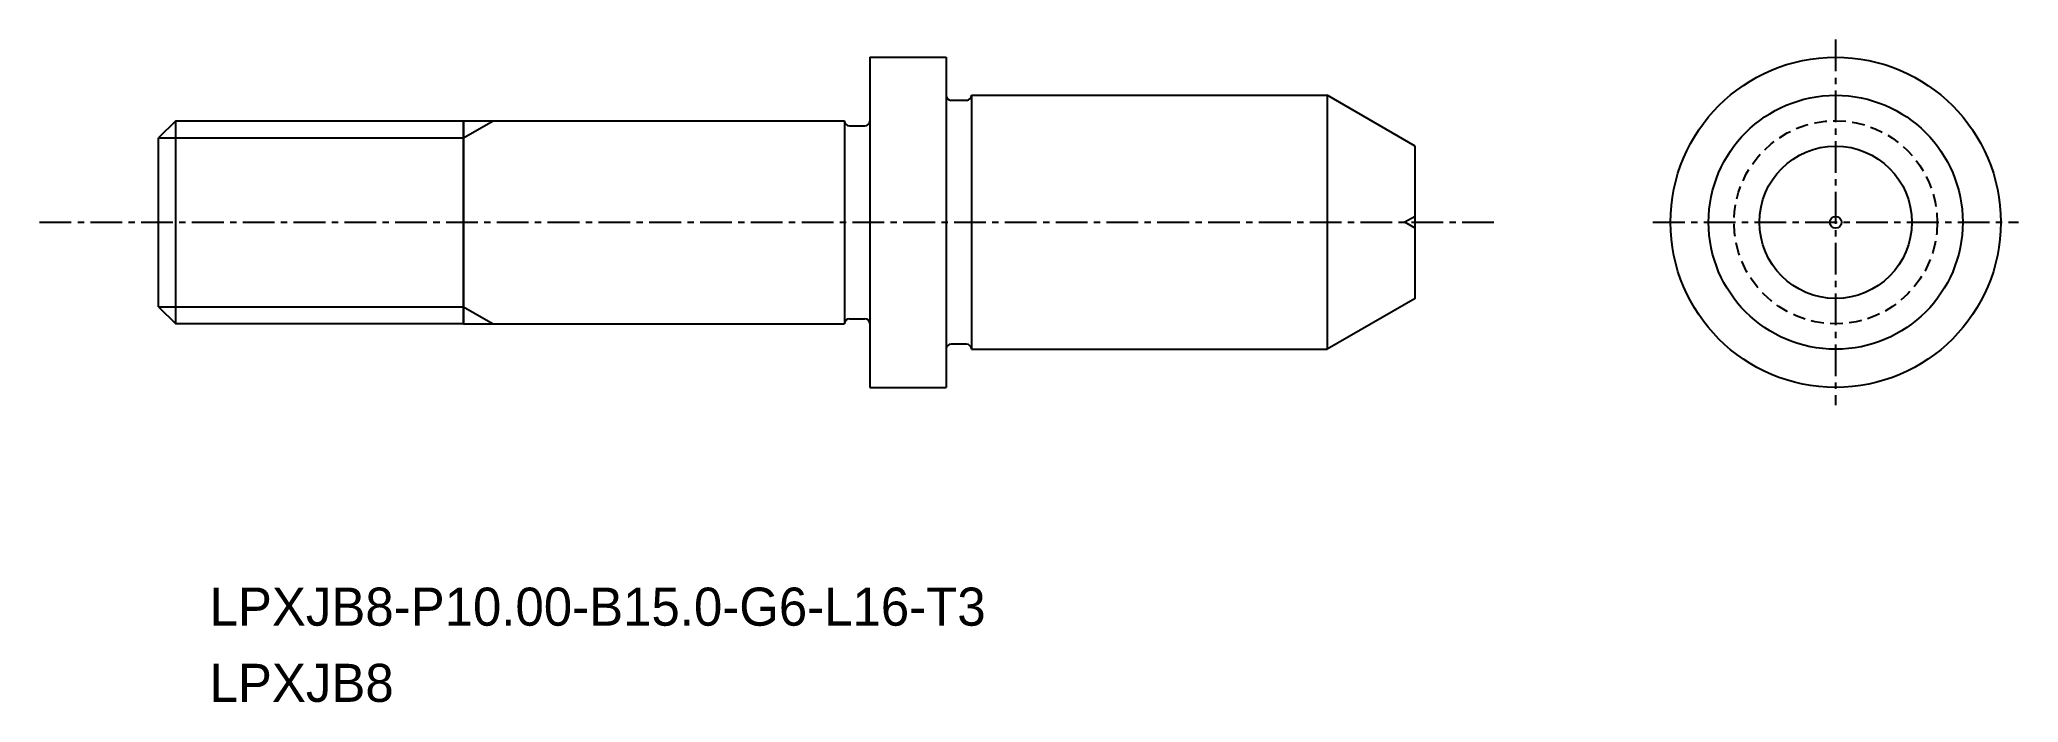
# Model space of a CAD drawing. Extents: x -1759.3 to -1681.4, y -697.6 to -671.5.
import ezdxf

# ---------------------------------------------------------------- set-up
doc = ezdxf.new("R2010")
doc.units = 0
doc.linetypes.add('CENTER', pattern=[2, 1.25, -0.25, 0.25, -0.25])
doc.linetypes.add('DASHED', pattern=[0.75, 0.5, -0.25])
doc.layers.get('0').update_dxf_attribs({"linetype": 'CONTINUOUS'})
doc.layers.add('CENTER', color=1, linetype='CENTER')

msp = doc.modelspace()

# ---------------------------------------------------------------- linework, layer by layer
at = {"color": 7, "linetype": 'CONTINUOUS'}
for p, q in [((-1726.597, -672.198), (-1723.597, -672.198)), ((-1726.597, -672.198), (-1726.597, -685.198)), ((-1722.597, -673.698), (-1722.597, -683.698)), ((-1722.597, -673.698), (-1708.597, -673.698)), ((-1722.797, -673.898), (-1723.397, -673.898)), ((-1753.921, -674.698), (-1754.597, -675.374)), ((-1753.921, -682.698), (-1753.921, -674.698)), ((-1753.921, -674.698), (-1742.597, -674.698)), ((-1742.597, -674.698), (-1742.597, -682.698)), ((-1742.597, -682.698), (-1742.597, -674.698)), ((-1742.597, -674.698), (-1727.597, -674.698)), ((-1727.597, -674.698), (-1727.597, -682.698)), ((-1727.397, -674.898), (-1726.797, -674.898)), ((-1754.597, -682.021), (-1754.597, -675.374)), ((-1754.597, -682.021), (-1753.921, -682.698)), ((-1742.597, -682.698), (-1753.921, -682.698)), ((-1742.597, -682.698), (-1727.597, -682.698)), ((-1727.397, -682.498), (-1726.797, -682.498)), ((-1722.797, -683.498), (-1723.397, -683.498)), ((-1722.597, -683.698), (-1708.597, -683.698)), ((-1726.597, -685.198), (-1723.597, -685.198))]:
    msp.add_line(p, q, dxfattribs=at)
at = {"linetype": 'CONTINUOUS'}
for p, q in [((-1723.597, -672.198), (-1723.597, -685.198)), ((-1708.597, -673.698), (-1708.597, -683.698)), ((-1705.133, -675.698), (-1708.597, -673.698)), ((-1705.133, -681.698), (-1705.133, -675.698)), ((-1705.133, -681.698), (-1708.597, -683.698))]:
    msp.add_line(p, q, dxfattribs=at)
at = {"color": 3, "linetype": 'CONTINUOUS'}
for p, q in [((-1742.597, -675.374), (-1741.426, -674.698)), ((-1754.597, -675.374), (-1742.597, -675.374)), ((-1754.597, -682.021), (-1742.597, -682.021)), ((-1742.597, -682.021), (-1741.426, -682.698))]:
    msp.add_line(p, q, dxfattribs=at)
at = {"color": 3}
for p in [(-1705.133, -678.467), (-1705.133, -678.928)]:
    msp.add_line(p, (-1705.54, -678.698), dxfattribs=at)
at = {"linetype": 'CONTINUOUS'}
for radius in [6.5, 5, 3]:
    msp.add_circle((-1688.578, -678.698), radius, dxfattribs=at)
at = {"color": 3, "linetype": 'DASHED'}
msp.add_circle((-1688.578, -678.698), 4, dxfattribs=at)
msp.add_circle((-1688.578, -678.698), 0.23)
at = {"color": 7, "linetype": 'CONTINUOUS'}
for centre, start, end in [((-1723.397, -673.698), 180, 270), ((-1722.797, -673.698), 270, 0), ((-1727.397, -674.698), 180, 270), ((-1726.797, -674.698), 270, 0), ((-1727.397, -682.698), 90, 180), ((-1726.797, -682.698), 0, 90), ((-1723.397, -683.698), 90, 180), ((-1722.797, -683.698), 0, 90)]:
    msp.add_arc(centre, 0.2, start, end, dxfattribs=at)
at = {"layer": 'CENTER', "color": 1, "linetype": 'CENTER'}
for p, q in [((-1688.578, -671.504), (-1688.578, -685.892)), ((-1759.281, -678.698), (-1702.005, -678.698)), ((-1695.772, -678.698), (-1681.384, -678.698))]:
    msp.add_line(p, q, dxfattribs=at)

# ---------------------------------------------------------------- texts
for s, p in [('LPXJB8-P10.00-B15.0-G6-L16-T3', (-1752.589, -694.58)), ('LPXJB8', (-1752.589, -697.58))]:
    msp.add_text(s, height=1.5).set_placement(p)

doc.saveas('drawing.dxf')
